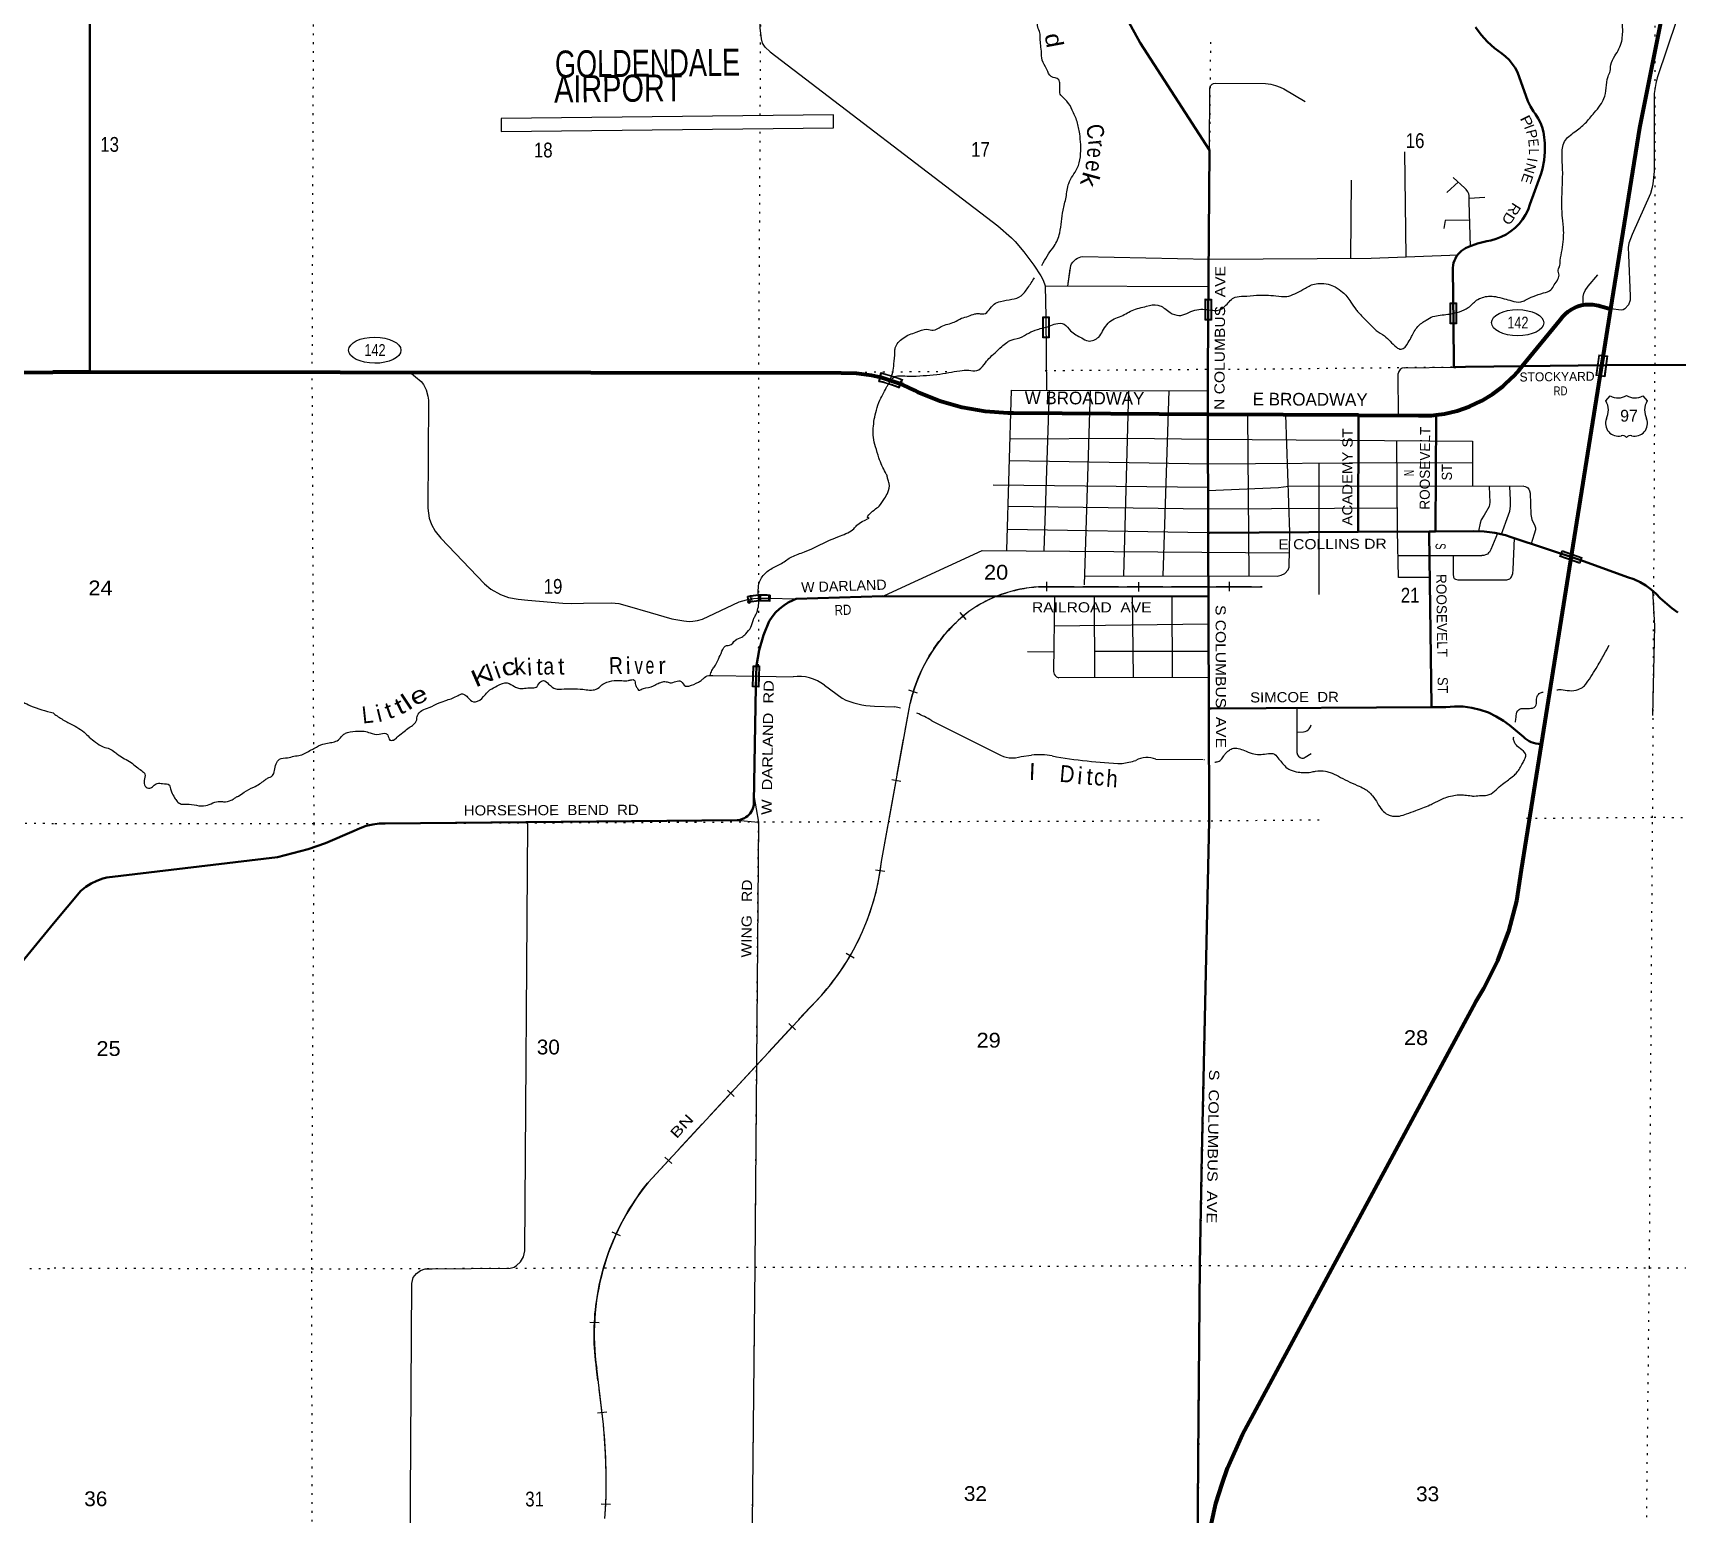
# Model space of a CAD drawing. Header units: feet. Extents: x -199 to 255675, y -686157 to -547785.
# Drawn here: x 31686 to 51142, y -626746 to -609219 of the extents above; entities that cross this region are included whole.
import ezdxf
from ezdxf.enums import TextEntityAlignment as Align

# ---------------------------------------------------------------- set-up
doc = ezdxf.new("R2010")
doc.units = ezdxf.units.FT
doc.header["$LTSCALE"] = 70
doc.header["$PDMODE"] = 32
doc.header["$PDSIZE"] = 35
doc.linetypes.add('DOTTED', pattern=[1.5, 0.3, -1.2])
doc.linetypes.add('LONG_DASHED', pattern=[7.5, 6, -1.5])
for name, color, linetype, lineweight in [('16', 7, 'Continuous', 25), ('17', 7, 'Continuous', 25), ('20', 7, 'Continuous', 70), ('23', 7, 'Continuous', 70), ('26', 7, 'Continuous', 40), ('29', 7, 'Continuous', 25), ('31', 7, 'Continuous', 13), ('34', 7, 'Continuous', 25), ('36', 7, 'Continuous', 13), ('39', 7, 'Continuous', 13), ('57', 7, 'Continuous', 13), ('59', 7, 'Continuous', 13), ('6', 7, 'DOTTED', 25), ('61', 7, 'Continuous', 13), ('63', 7, 'Continuous', 25), ('7', 7, 'DOTTED', 13)]:
    doc.layers.add(name, color=color, linetype=linetype, lineweight=lineweight)
for name, color, linetype in [('27', 7, 'Continuous'), ('30', 7, 'Continuous'), ('41', 7, 'Continuous')]:
    doc.layers.add(name, color=color, linetype=linetype)

msp = doc.modelspace()

# ---------------------------------------------------------------- linework, layer by layer
at = {"layer": '16'}
for p, q in [((50299.51, -613573.91), (50350.82, -613515.15)), ((50542.58, -613509.18), (50542.3, -613509.38)), ((50734.67, -613515.06), (50786.06, -613573.91))]:
    msp.add_line(p, q, dxfattribs=at)
for centre, radius, start, end in [((50106.53, -613684.54), 222.05, 332.97043, 29.75871), ((50441.9, -613357.49), 182.07, 239.97227, 303.45418), ((50643.68, -613357.99), 181.52, 236.33975, 300.08743), ((50643.67, -613357.49), 182.07, 236.54582, 236.59441), ((50979.03, -613684.54), 222.05, 150.24129, 207.02957), ((50445.72, -613839.44), 151.42, 159.09177, 283.81923), ((50639.84, -613839.44), 151.42, 256.18077, 20.90823)]:
    msp.add_arc(centre, radius, start, end, dxfattribs=at)
for centre, major_axis, start_param, end_param in [((50501.06, -614038.26), (-19.56, 51.67), 4.95877769, 6.28318531), ((50584.51, -614038.26), (19.56, 51.67), 0, 1.32637542)]:
    msp.add_ellipse(centre, major_axis=major_axis, ratio=0.929097, start_param=start_param, end_param=end_param, dxfattribs=at)
at = {"layer": '17'}
for centre in [(49254.71, -612648.95), (35731.1, -612974.14)]:
    msp.add_ellipse(centre, major_axis=(-309.24, 1), ratio=0.500121, dxfattribs=at)
at = {"layer": '20'}
for points in [[(50358.13, -612485.75), (50699.43, -610341.73), (50992.47, -608885.1)], [(49537.79, -617639.01), (49884.88, -615458.67), (50231.45, -613281.54), (50358.13, -612485.75)], [(45758.31, -626389.71), (45819.67, -626203.28), (45999.78, -625802.86), (48758.88, -620684.15), (48852.95, -620528.59), (49019.91, -620196.57), (49151.24, -619848.92), (49245.52, -619489.45), (49301.7, -619122.09), (49537.79, -617639.01)], [(45553.57, -630485.77), (45535.76, -627782.39), (45541.93, -627485.95), (45589.49, -627049.47), (45682.4, -626620.34), (45758.31, -626389.71)]]:
    msp.add_lwpolyline(points, dxfattribs=at)
at = {"layer": '23'}
for p, q in [((32358.37, -613235.05), (31920.9, -613234.14)), ((47372.57, -613744.21), (45589.81, -613733.87))]:
    msp.add_line(p, q, dxfattribs=at)
for points in [[(48291.25, -613738.16), (48388.93, -613725.89), (48539.68, -613690.65), (48685.92, -613639.85), (48826.05, -613574.04), (48958.54, -613493.94), (49081.92, -613400.43), (49194.85, -613294.54), (49263.65, -613217.72), (49307.96, -613163.6), (49761.1, -612610.1), (49788.33, -612575.53), (49819.02, -612544), (49852.84, -612515.85), (49889.42, -612491.39), (49928.35, -612470.88), (49969.21, -612454.56), (50011.56, -612442.6), (50054.92, -612435.13), (50098.83, -612432.24), (50142.8, -612433.95), (50186.35, -612440.24), (50211.97, -612446.74), (50234.68, -612452.99), (50261.97, -612460.23), (50333.64, -612479.25), (50358.13, -612485.75)], [(24423.58, -612890.48), (24434.43, -612927.05), (24441.27, -612947.61), (24459.33, -612981.27), (24504.11, -613040.33), (24528.35, -613066.07), (24559.07, -613091.25), (24598.79, -613115.01), (24630.06, -613129.86), (24657.49, -613139.49), (24685.28, -613146.25), (24730.29, -613152.14), (29769.54, -613255.25), (31922.49, -613234.16)], [(45589.81, -613733.87), (43289.23, -613720.53), (43227.24, -613720.22), (42952.98, -613701.22), (42682.2, -613653.65), (42417.89, -613578.05), (42162.92, -613475.23), (42119.85, -613451.36), (41980.34, -613385.76), (41707.75, -613294.24), (41681.65, -613288.74), (41610.21, -613273.7), (41430.38, -613250.81), (41249.14, -613246.85), (32358.37, -613235.05)], [(47372.57, -613744.21), (48080.54, -613748.31), (48235.32, -613745.18), (48291.25, -613738.16)]]:
    msp.add_lwpolyline(points, dxfattribs=at)
at = {"layer": '26'}
for p, q in [((49308.11, -613163.4), (50302.99, -613152.33)), ((45594.33, -615135.85), (45589.81, -613733.87)), ((45601.04, -617215.65), (45594.33, -615135.85)), ((48208.23, -615119.92), (48282.35, -615119.46))]:
    msp.add_line(p, q, dxfattribs=at)
for points in [[(32358.37, -613235.05), (32358.37, -613193.21), (32358.39, -607913.64), (32327.18, -605300.34), (32370.93, -601285.49), (32336.42, -597286.37), (32336.53, -596077.05), (32299.47, -594834.24)], [(45593.02, -612618.28), (45607.34, -610606.48), (44788.31, -609338.67), (43893.36, -607704.5)], [(48494.29, -612662.06), (48487.59, -612007.2), (48487.96, -611997.71), (48491.07, -611969.04), (48497.17, -611940.85), (48506.18, -611913.46), (48518, -611887.15), (48532.51, -611862.23), (48549.54, -611838.96), (48568.91, -611817.59), (48590.41, -611798.37), (48613.8, -611781.5), (48638.83, -611767.17), (48671.57, -611752.45), (48779.9, -611712.44), (48891.82, -611683.98), (48936.17, -611675.84), (48999.69, -611658.28), (49061.02, -611634.18), (49119.5, -611603.8), (49174.49, -611567.47), (49225.37, -611525.59), (49271.6, -611478.63), (49312.67, -611427.09), (49348.13, -611371.54), (49377.58, -611312.59), (49400.71, -611250.88), (49532.32, -610884.42), (49548.43, -610827.89), (49568.31, -610727.41), (49577.58, -610625.4), (49576.13, -610522.98), (49563.99, -610421.28), (49558.79, -610392.29), (49544.12, -610336.43), (49523.7, -610282.41), (49497.74, -610230.81), (49466.53, -610182.22), (49443.53, -610150.54), (49406.71, -610090.02), (49376.41, -610025.99), (49352.97, -609959.14), (49257.59, -609696.02), (49252.06, -609683.82), (49224.53, -609632.23), (49191.76, -609583.81), (49154.1, -609539.07), (49111.98, -609498.52), (49065.85, -609462.59), (48981.06, -609400.3), (48897.69, -609324.93), (48822.64, -609241.27), (48756.76, -609150.22)], [(45589.81, -613733.87), (45588.33, -613276.87), (45593.02, -612618.28)], [(49308.1, -613163.4), (49307.68, -613163.4), (48636.08, -613171.83), (48524.52, -613173.23), (48499.52, -613173.55), (48499.26, -613148.44), (48494.29, -612662.06)], [(50303, -613152.5), (50880.41, -613146.17), (56157.02, -613189.99), (61433.72, -613205.73), (62161.72, -613210.97), (63303.21, -613061.9), (63622.55, -612998.16), (63849.26, -612942.96)], [(47367.87, -615125.04), (47367.97, -615097.2), (47372.47, -613772.88), (47372.57, -613744.21)], [(48282.35, -615119.46), (48282.51, -615094.59), (48291.05, -613769.09), (48291.25, -613738.16)], [(45594.33, -615135.85), (45613.86, -615135.73), (47367.87, -615125.04), (48208.23, -615119.92)], [(48235.15, -617198.25), (48234.91, -617179.44), (48208.56, -615145.61), (48208.23, -615119.92)], [(50003.05, -615460.35), (49178.72, -615186.78), (49110.29, -615164.72), (48985.34, -615135.44), (48858.01, -615119.39), (48729.71, -615116.74), (48282.35, -615119.46)], [(51152.02, -616078.4), (51079.19, -616026.9), (50939.2, -615908), (50894.4, -615858.47), (50835.61, -615804.89), (50771.56, -615757.75), (50702.92, -615717.57), (50630.46, -615684.77), (50554.97, -615659.74), (50003.05, -615460.35)], [(40239.27, -616956.29), (40247.61, -616706.86), (40280.92, -616524.86), (40332, -616347.21), (40398.79, -616181.41), (40433.95, -616128.31), (40474.47, -616079.19), (40519.9, -616034.56), (40569.75, -615994.93), (40623.46, -615960.73), (40680.46, -615932.33), (40716.58, -615917.99), (41741.56, -615884.11), (45592.31, -615887.96), (45593.83, -615884.95)], [(31931.45, -619757.82), (32253.18, -619370.67), (32312.54, -619324.35), (32376.42, -619284.49), (32444.11, -619251.52), (32514.88, -619225.81), (32560.58, -619213.5), (34579.04, -618971.14), (34942.64, -618879.64), (35149.19, -618809.04), (35486.63, -618662.02), (35557.35, -618628.69), (35631.17, -618602.93), (35707.28, -618585.04), (35784.84, -618575.19), (35853.96, -618573.29), (40019.74, -618536.31), (40041.83, -618533.56), (40063.5, -618528.51), (40084.53, -618521.23), (40104.69, -618511.79), (40123.74, -618500.3), (40141.5, -618486.87), (40157.75, -618471.67), (40172.32, -618454.85), (40185.05, -618436.59), (40195.81, -618417.11), (40204.47, -618396.61), (40210.94, -618375.31), (40215.15, -618353.46), (40217.05, -618331.29), (40217.03, -618316.52), (40239.27, -616956.29)], [(45476.27, -626075.06), (45494.2, -623791.88), (45519.68, -622491.79), (45605.33, -618545.31), (45601.04, -617215.65)], [(45601.04, -617215.65), (45626.83, -617215.47), (48235.15, -617198.25)], [(49537.79, -617639.01), (49504.97, -617631.63), (49501.33, -617630.81), (49496.93, -617630.52), (49469.42, -617627.07), (49442.43, -617620.77), (49416.24, -617611.68), (49391.15, -617599.9), (49367.43, -617585.56), (49345.33, -617568.82), (49325.11, -617549.87), (49157.1, -617412.8), (49087.88, -617360.61), (49000.52, -617307.12), (48908.04, -617263.05), (48811.46, -617228.89), (48711.84, -617205.01), (48610.27, -617191.68), (48507.86, -617189.04), (48405.74, -617197.12), (48235.15, -617198.25)], [(29943.02, -622179.31), (31931.45, -619757.82)], [(45476.27, -626075.06), (45454.34, -629146.39), (45474.75, -630484.66)]]:
    msp.add_lwpolyline(points, dxfattribs=at)
at = {"layer": '29'}
for p, q in [((40411.71, -609442.96), (43104.25, -611501.68)), ((47934.52, -611869.39), (47920.69, -610627.08)), ((47280.51, -611886.42), (47289.79, -610961.41)), ((48552.97, -610983.36), (48418.35, -611106.48)), ((48680.23, -611176.98), (48865.34, -611164.36)), ((48696.33, -611747.31), (48680.81, -611217.83)), ((43932.75, -612215.32), (43960.91, -612012.61)), ((43663.06, -612213.96), (45598.79, -612219.91)), ((47916.37, -613180.86), (48503.19, -613173.5)), ((47846.2, -613753.22), (47841.85, -613250.18)), ((43652.05, -615349.34), (43713.48, -613448.76)), ((44128.68, -615751.56), (44200.69, -613449.93)), ((44593.84, -615644.38), (44654.26, -613451.02)), ((45060.8, -615645.48), (45129.77, -613452.16)), ((46078.77, -615645.77), (46060.55, -613736.6)), ((46908.08, -615863.3), (46905.23, -614309.68)), ((45594.69, -614600.43), (43049.68, -614569.88)), ((45588.86, -615135.88), (43216.37, -615094.01)), ((47838.25, -615401.86), (48831.01, -615403.94)), ((48490.06, -615404.54), (48491.31, -615625.15)), ((44132.07, -615643.29), (46409.41, -615648.66)), ((43773.76, -615884.24), (43760.99, -616776.51)), ((44244.19, -615886.61), (44249.24, -616848.44)), ((44695.16, -615887.06), (44704.66, -616847.8)), ((45162.78, -615887.53), (45167.86, -616848.85)), ((45597.82, -616216.64), (43768.68, -616239.52)), ((43454.3, -616540.2), (43764.31, -616544.25)), ((45598.85, -616537.65), (44246.03, -616541.29)), ((45599.85, -616846.54), (43824, -616849.04)), ((37507.87, -623630.8), (37542.68, -618574.23)), ((40016.49, -618536.34), (40271.19, -618557.06)), ((36140.92, -629127.45), (36168.23, -624018.56))]:
    msp.add_line(p, q, dxfattribs=at)
for points in [[(40411.71, -609442.96), (40350.37, -609387.01), (40320.92, -609340.71), (40308.3, -609290.2), (40291.48, -609159.72), (40304.1, -608120.05), (40278.85, -608040.07), (40232.58, -607985.35), (40165.27, -607947.47), (40085.95, -607931.47)], [(51105.43, -608909.46), (51124.63, -608931.83), (51139.98, -608959.77), (51145.56, -609000.24), (51145.56, -609026.77), (51139.98, -609060.29), (50905.54, -609752.8), (50888.8, -609817.01), (50872.05, -609937.09), (50872.05, -610858.58), (50855.32, -611006.57), (50844.16, -611062.42), (50827.39, -611121.06), (50609.7, -611606.93), (50570.63, -611707.45), (50562.27, -611760.51), (50565.05, -611847.07), (50587.37, -612332.94), (50587.38, -612383.21), (50565.05, -612439.05), (50523.19, -612486.52), (50503.66, -612494.9), (50481.32, -612500.49), (50358.13, -612485.75)], [(45607.34, -610606.48), (45611.24, -609875.29), (45619.65, -609845.83), (45638.58, -609826.88), (45657.51, -609818.47), (45684.86, -609814.26), (46271.74, -609818.47), (46334.84, -609824.78), (46389.53, -609841.62), (46444.23, -609860.56), (46488.4, -609881.6), (46738.72, -610033.13)], [(48680.81, -611217.83), (48680.23, -611145.42), (48676.03, -611122.27), (48666.56, -611101.22), (48644.47, -611071.76), (48629.75, -611054.92), (48489.87, -610929.7)], [(48680.07, -611436.43), (48395.26, -611439.27), (48382.91, -611533.47)], [(43104.25, -611501.68), (43264.9, -611645.18), (43309.08, -611689.37), (43412.15, -611809.34), (43529.95, -611967.19), (43614.09, -612093.46), (43641.44, -612143.97), (43663.06, -612213.96)], [(43932.75, -612215.32), (43967.49, -611971.39), (43975.89, -611951.39), (43989.57, -611933.5), (44009.55, -611913.51), (44028.49, -611897.73), (44046.36, -611886.15), (44067.4, -611875.63), (44087.38, -611868.26), (44106.56, -611865.35)], [(44106.56, -611865.35), (45603.9, -611897.04), (47521.3, -611884.9), (48555.06, -611846.09)], [(43663.06, -612213.96), (43672.21, -612577.43), (43681.4, -613449.71)], [(50031.49, -612439.17), (50028.92, -612374.43), (50028.92, -612337.6), (50036.28, -612302.87), (50054.16, -612266.04), (50089.92, -612217.63), (50203.51, -612082.93)], [(36146.91, -613235.84), (36279.05, -613343.65), (36308.5, -613379.43), (36337.95, -613444.67), (36361.08, -613516.23), (36367.4, -613566.74), (36358.98, -614842.14), (36373.7, -614960), (36401.05, -615035.76), (36445.22, -615115.74), (36514.64, -615199.92), (37027.9, -615738.71), (37105.74, -615801.84), (37217.22, -615864.98), (37313.98, -615898.66)], [(47916.37, -613180.86), (47888.53, -613186.82), (47866.44, -613202.61), (47850.67, -613226.81), (47841.85, -613250.18)], [(43209.51, -615340.66), (43266.1, -613447.69), (45588.57, -613453.26)], [(46550.16, -615542.95), (46557.59, -615127.84), (46511.27, -613739.21)], [(43248.95, -614021.24), (44642.01, -614016.91), (45592.64, -614026.85), (48721.3, -614051.85), (48719.12, -614583.88)], [(48215.25, -615662.15), (47845.38, -615662.6), (47833.22, -615111.04), (47824.8, -614044.69)], [(43241.22, -614280.05), (45599.66, -614319.68), (47811.9, -614302.73), (48722.41, -614308.51)], [(49329.19, -614583.74), (46543.39, -614586.29), (46423, -614603.85), (45590.56, -614636.51)], [(48915.9, -614585.18), (48925.57, -614776.88), (48917.23, -614822.7), (48856.71, -614926.74)], [(49062.52, -615150.2), (49146.45, -614922.1), (49161.17, -614877.91), (49169.59, -614818.98), (49171.69, -614749.52), (49163.28, -614585.36)], [(49329.19, -614583.73), (49345.23, -614585.37), (49362.06, -614593.79), (49373.63, -614604.31), (49386.25, -614619.04), (49396.77, -614637.99), (49403.08, -614665.34), (49411.49, -614920), (49416.75, -614957.89), (49422.01, -614978.93), (49457.77, -615052.59), (49466.19, -615076.81), (49464.08, -615098.9), (49415.68, -615265.85)], [(43224.88, -614821.13), (45593.84, -614851.12), (47837.36, -614838.07)], [(48856.71, -614926.74), (48822.5, -614983.14), (48809.88, -615018.92), (48790.95, -615113.63)], [(49017.44, -615141.3), (48937.14, -615331.46), (48920.31, -615361.98), (48909.8, -615372.5), (48896.12, -615386.18), (48872.98, -615396.7), (48854.05, -615401.96), (48831.01, -615403.94)], [(41763.64, -615878.19), (42916.68, -615343.46), (46553.21, -615372.55)], [(48491.31, -615625.15), (48495.39, -615658.73), (48504.86, -615675.57), (48518.53, -615685.04), (48546.93, -615690.3), (49125.41, -615692.41), (49150.65, -615683.99), (49163.27, -615677.67), (49174.84, -615666.1), (49182.21, -615656.63), (49190.62, -615637.68), (49196.93, -615614.53), (49203.24, -615570.34), (49216.11, -615199.19)], [(46409.41, -615648.66), (46458.1, -615637.69), (46498.07, -615614.54), (46540.14, -615574.55), (46550.16, -615542.95)], [(37313.98, -615898.66), (37429.68, -615919.7), (37543.27, -615932.33), (37955.56, -615966), (38062.84, -615970.21), (38199.57, -615966), (38531.93, -615961.79), (38618.17, -615972.32), (38717.04, -615999.68), (38990.5, -616079.65), (39247.13, -616151.21), (39388.07, -616176.46), (39451.18, -616182.78), (39495.35, -616180.67), (39550.04, -616172.25), (39608.94, -616155.42), (39751.98, -616088.07), (40042.27, -615953.37), (40085.4, -615938.65), (40131.67, -615927.07), (40182.16, -615917.6), (40212.66, -615913.39), (40312.58, -615907.08), (40391.45, -615907.07), (40716.58, -615917.99)], [(50851.73, -615816.75), (50875.54, -616237.44), (50851.19, -617296.62)], [(43760.99, -616776.51), (43769.1, -616805.57), (43781.66, -616823.72), (43799.8, -616840.47), (43824, -616849.04)], [(46642.76, -617209.38), (46641.8, -617492.53), (46640.97, -617735.34)], [(46641.8, -617492.53), (46720.54, -617491.82), (46739.38, -617487.63), (46758.92, -617479.95), (46776.36, -617468.09), (46789.62, -617454.12), (46804.27, -617428.99), (46811.95, -617405.96)], [(46640.97, -617735.34), (46649.38, -617761.29), (46661.94, -617779.44), (46681.47, -617795.49), (46689.85, -617798.29), (46701.01, -617800.39), (46712.17, -617801.08), (46721.94, -617799.68), (46730.31, -617796.19), (46741.48, -617790.61), (46809.86, -617745.94)], [(40218.26, -618241.51), (40271.19, -618557.06), (40227.65, -623809.7), (40174.38, -629131.52), (40204.03, -634500.91), (40188.74, -637170.07)], [(36168.23, -624018.56), (36187.42, -623948.58), (36223.7, -623898.32), (36273.94, -623862.02), (36326.97, -623845.26), (36410.7, -623842.47), (37334.51, -623836.89), (37379.17, -623825.72), (37407.08, -623806.17), (37454.52, -623761.49), (37490.81, -623702.85), (37507.87, -623630.8)]]:
    msp.add_lwpolyline(points, dxfattribs=at)
at = {"layer": '29', "linetype": 'DOTTED', "lineweight": 100}
msp.add_arc((40338.85, -616851.99), 946.15, 85.85216, 101.64611, dxfattribs=at)
at = {"layer": '31'}
for p, q in [((43634.6, -612578.26), (43709.6, -612577.63)), ((43636.7, -612828.25), (43634.6, -612578.26)), ((40155.21, -615962.09), (40140.49, -615888.55)), ((40161.48, -615952.66), (40149.9, -615894.81)), ((40401.16, -615878.33), (40397.43, -615937.21)), ((40409.65, -615870.9), (40404.91, -615945.74))]:
    msp.add_line(p, q, dxfattribs=at)
msp.add_lwpolyline([(43709.6, -612577.63), (43711.7, -612827.62), (43636.7, -612828.25)], dxfattribs=at)
msp.add_lwpolyline([(43644.62, -612820.18), (43642.66, -612586.18), (43701.67, -612585.69), (43703.63, -612819.69)], close=True, dxfattribs=at)
msp.add_lwpolyline([(43644.62, -612820.18), (43642.66, -612586.18), (43701.67, -612585.69), (43703.63, -612819.69)], close=True, dxfattribs=at)
for radius, start, end in [(983.65, 85.85217, 101.64609), (975.65, 86.33818, 101.16657), (908.65, 85.85218, 101.64609), (916.65, 86.33574, 101.15675)]:
    msp.add_arc((40338.85, -616851.99), radius, start, end, dxfattribs=at)
msp.add_point((40161.48, -615952.66), dxfattribs=at)
at = {"layer": '34', "lineweight": 13}
for p, q in [((43585.83, -615772.62), (46232.16, -615772.54)), ((41728.86, -619024.68), (42066.15, -617154.94)), ((38966.23, -622823.76), (40878.61, -620753.94)), ((38437.03, -625685.44), (38357.05, -625025.3))]:
    msp.add_line(p, q, dxfattribs=at)
for centre, radius, start, end in [((43699.51, -617408.91), 1640.24, 93.97424, 124.93603), ((43958.02, -617592.66), 1941.84, 128.08569, 166.97255), ((38869.21, -618692.29), 2878.9, 314.26469, 353.37006), ((41179.57, -624621.26), 2851.3, 140.9193, 188.1465), ((31640.87, -626360.04), 6829.56, 356.75659, 5.66878)]:
    msp.add_arc(centre, radius, start, end, dxfattribs=at)
at = {"layer": '36'}
msp.add_lwpolyline([(41158.42, -610189.35), (37225.77, -610231.47), (37227.42, -610385.47), (41160.07, -610343.35)], close=True, dxfattribs=at)
at = {"layer": '39'}
for p, q in [((41052.05, -616938.17), (41260.1, -617093.45)), ((31945.41, -617283.68), (31927.27, -617266.5)), ((31945.41, -617283.68), (31927.27, -617266.5)), ((41642.86, -617185.28), (41885.51, -617194.3)), ((42322.17, -617358.55), (43105.04, -617748.84)), ((43381.71, -617780.06), (43504.09, -617766.53)), ((44974.04, -617814.7), (45531.86, -617818.94)), ((45548.18, -617819.06), (45551.64, -617819.09))]:
    msp.add_line(p, q, dxfattribs=at)
msp.add_lwpolyline([(39730.74, -616824.43), (40278.03, -616832.46), (40681.35, -616838.37)], dxfattribs=at)
for centre, radius, start, end in [((40750.53, -617319.79), 486.36, 51.68713, 98.17706), ((41667, -616241.03), 944.56, 244.48241, 268.53529), ((41668.4, -618434.07), 1258.62, 76.91716, 80.06692), ((41668.4, -618434.05), 1258.62, 58.70561, 67.74036), ((43274.33, -617490.11), 309.19, 236.80195, 290.32179), ((43598.19, -618503.39), 742.85, 78.46472, 97.27752), ((44804.45, -611875.08), 5994.52, 259.83716, 267.80397), ((44391.94, -616718.05), 1161.62, 279.05445, 287.19417), ((44868.93, -618081.55), 286.81, 68.50059, 117.76255)]:
    msp.add_arc(centre, radius, start, end, dxfattribs=at)
for points in [[(43625.27, -611970.25), (43642.26, -611941.1), (43702.79, -611835.06), (43769.29, -611743.08), (43836.01, -611586.92), (43875.03, -611318.35), (43911.66, -611164.07), (43942.3, -610999.75), (44043.19, -610821.67), (44084.26, -610541.07), (44072.66, -610412.67), (44041.06, -610268.15), (43985.36, -610133.55), (43921.54, -610029), (43837.65, -609928.38), (43837.83, -609874.23), (43838, -609824.09), (43824.13, -609773.9), (43736.01, -609737.43), (43684.16, -609650.98), (43628.38, -609540.45), (43618.71, -609436.12), (43608.99, -609343.83), (43605.24, -609267.61), (43605.35, -609235.52), (43581.52, -609167.23), (43578, -609022.82), (43569.84, -608948.05), (43544.09, -608849.29), (43498.74, -608737.71), (43456.78, -608693.42), (43415.21, -608532.81), (43381.53, -608408.33), (43331.84, -608277.76), (43282.26, -608113.11), (43256.51, -608018.74), (43218.74, -607918.31), (43222.96, -607858.16), (43211.13, -607797.95), (43159.1, -607763.64), (43109.1, -607723.33), (43087.31, -607643.01), (43081.53, -607572.8), (43039.51, -607544.55), (43001.42, -607540.38), (42995.42, -607536.34), (42929.46, -607467.89), (42889.59, -607397.53), (42851.68, -607341.22), (42803.75, -607280.85), (42763.85, -607216.51), (42713.91, -607158.15), (42671.93, -607119.87), (42663.98, -607097.78), (42662.18, -607035.6), (42606.14, -607003.28), (42578.3, -606932.97), (42566.51, -606860.73), (42582.94, -606746.48), (42585.26, -606654.24), (42587.63, -606547.95), (42599.97, -606457.76), (42666.56, -606339.71), (42730.97, -606271.78), (42775.36, -606193.75), (42824.18, -605991.4), (42850.73, -605851.12), (42879.2, -605736.92), (42917.94, -605550.57), (42906.29, -605438.22), (42852.58, -605309.64), (42778.72, -605207.06), (42729.02, -605078.5), (42651.23, -604951.83)], [(48452.29, -612544.96), (48670.53, -612469.23), (48769.1, -612383.39), (48911.66, -612335.85), (48991.87, -612340.19), (49096.08, -612364.69), (49184.24, -612389.12), (49292.49, -612403.6), (49344.71, -612381.76), (49439.13, -612338.03), (49561.61, -612296.41), (49647.97, -612260.67), (49688.29, -612200.67), (49742.89, -612068.53), (49732.97, -612038.41), (49749.19, -611986.33), (49759.46, -611914.18), (49779.95, -611787.92), (49796.42, -611661.64), (49798.78, -611559.37), (49785.26, -611406.89), (49777.94, -611200.29), (49782.48, -611045.89), (49787.18, -610843.35), (49779.76, -610666.84), (49808.38, -610506.51), (49931.12, -610390.7), (50053.81, -610288.93), (50160.52, -610165.02), (50233.03, -610075.08), (50275.42, -609997.04), (50301.92, -609870.8), (50324.44, -609736.52), (50348.72, -609672.45), (50357, -609598.28), (50405.49, -609492.18), (50453.92, -609408.15), (50486.31, -609318.04), (50496.64, -609229.84), (50496.89, -609155.64), (50497.16, -609077.42), (50541.56, -608997.38), (50587.18, -608950.95)], [(41811.69, -613374.88), (41860.89, -613233.32), (41875.26, -613137.12), (41885.77, -612996.78), (41889.95, -612946.66), (41984.61, -612830.73), (42058.96, -612788.92), (42139.28, -612761.17), (42263.75, -612725.59), (42339.92, -612737.93), (42434.33, -612694.2), (42588.94, -612640.69), (42675.33, -612596.92), (42755.65, -612571.18), (42831.95, -612545.43), (42882.1, -612541.62), (42938.25, -612543.86), (43058.97, -612430.04), (43137.31, -612396.27), (43269.76, -612370.75), (43378.2, -612331.08), (43418.45, -612291.14), (43499.06, -612177.16), (43537.91, -612115.96)], [(46394.64, -612329.48), (46522.97, -612338.03), (46619.35, -612306.34), (46713.78, -612256.6), (46832.32, -612196.92), (46910.58, -612183.2), (47012.83, -612193.65), (47096.96, -612226.09), (47182.99, -612288.61), (47232.96, -612336.95), (47280.86, -612405.34), (47344.73, -612495.85), (47378.69, -612536.1), (47502.61, -612662.96), (47580.57, -612739.49), (47678.61, -612806.07), (47746.6, -612866.52), (47820.56, -612939.02), (47874.63, -612963.31), (47961.15, -612881.44), (47999.49, -612813.41), (48072.09, -612695.39), (48172.64, -612617.59), (48253, -612575.8), (48337.29, -612560.1), (48429.59, -612548.45), (48455.73, -612544.38)], [(43709.79, -612691.48), (43790.23, -612661.69), (43888.49, -612666.1), (43964.44, -612744.63), (44096.52, -612829.41), (44172.61, -612863.81), (44297.12, -612818.2), (44343.48, -612748.2), (44460.27, -612614.31), (44542.61, -612580.56), (44693.29, -612504.97), (44863.94, -612453.53), (44998.36, -612440.05), (45022.4, -612448.17), (45078.45, -612480.49), (45144.47, -612528.89), (45246.64, -612563.41), (45435.38, -612500.01), (45627.48, -612498.44)], [(45627.48, -612498.44), (45700.1, -612505.11), (45802.61, -612441.36), (45911.23, -612347.55), (46011.55, -612335.93), (46166.02, -612324.53), (46276.33, -612322.98), (46394.64, -612329.48)], [(41812.85, -613371.54), (41890.37, -613285.43), (41942.98, -613275.78), (42059.28, -613282.27), (42219.76, -613274.91), (42380.25, -613261.54), (42522.73, -613238.06), (42653.17, -613216.54), (42761.49, -613210.97), (42853.73, -613215.36), (42942.23, -613141.52), (42998.63, -613071.56), (43071.05, -613005.67), (43149.53, -612929.79), (43211.87, -612881.91), (43231.97, -612867.96), (43364.48, -612826.39), (43468.96, -612770.67), (43571.39, -612728.97), (43709.79, -612691.48)], [(40273.98, -615944.19), (40269.69, -615811.86), (40284.05, -615715.66), (40362.65, -615603.67), (40416.94, -615563.79), (40543.53, -615496.12), (40668.14, -615418.42), (40814.74, -615360.86), (40933.25, -615309.21), (41130.12, -615215.76), (41240.58, -615172.1), (41399.31, -615086.51), (41499.88, -615000.69), (41574.24, -614956.88), (41572.23, -614956.87), (41638.73, -614866.9), (41699.06, -614819.01), (41763.54, -614729.03), (41801.89, -614659), (41818.29, -614552.77), (41802.43, -614498.56), (41792.54, -614460.41), (41774.62, -614422.23), (41732.78, -614339.84), (41696.99, -614249.44), (41657.32, -614116.91), (41631.63, -614006.5), (41629.99, -613898.2), (41642.39, -613791.96), (41666.82, -613683.76), (41709.34, -613565.61), (41755.78, -613475.56), (41792.12, -613403.51), (41812.21, -613374.13)], [(39700.66, -616822.3), (39720.92, -616764.22), (39747.13, -616724.22), (39797.59, -616630.17), (39840.03, -616536.08), (39894.41, -616468.12), (39930.52, -616466.26), (39998.92, -616404.38), (40073.24, -616370.59), (40123.52, -616328.68), (40179.94, -616252.7), (40212.34, -616160.58), (40216.39, -616150.57), (40240.61, -616104.55), (40248.69, -616088.54), (40260.86, -616048.48), (40275.16, -615972.32), (40273.98, -615944.19)], [(49717.61, -616992.1), (49768.25, -616990.15), (49866.48, -617002.59), (49970.82, -616988.98), (50035.12, -616953.15), (50069.34, -616915.19), (50135.87, -616815.18), (50198.39, -616713.16), (50279.1, -616571.1), (50337.62, -616465.05)], [(25861.48, -617465.52), (26084.2, -617546.51), (26481.95, -617776.37), (26630.81, -617936.52), (27027.01, -618324.82), (27270.2, -618506.85), (27588.98, -618474.12), (27887.5, -618369.23), (28406.93, -618372.2), (28764.22, -618477.78), (29050.7, -618370.9), (29236.91, -618268.24), (29346.8, -618121.61), (29534.75, -617922.67), (30104.92, -617436.16), (30288.92, -617257.28), (30368.74, -617118.73), (30773.28, -616919.36), (31168.44, -616946.65), (31481.71, -617090.42), (31658.46, -617180.32), (31927.27, -617266.5)], [(31945.41, -617283.68), (31999.44, -617320), (32115.54, -617386.66), (32207.63, -617435.17), (32291.66, -617495.68), (32353.64, -617552.09), (32427.64, -617612.56), (32517.71, -617667.08), (32593.84, -617691.46), (32655.88, -617729.82), (32695.88, -617762.07), (32848, -617852.95), (32912, -617905.36), (32970.02, -617947.71), (33011.99, -617992.01), (33003.72, -618064.17), (33013.52, -618132.4), (33069.59, -618156.69), (33109.78, -618132.79), (33156.02, -618100.9), (33220.19, -618103.17), (33302.36, -618121.56), (33312.29, -618149.67), (33326.16, -618199.87), (33362.02, -618270.21), (33391.96, -618312.45), (33441.99, -618344.74), (33508.18, -618345.02), (33620.44, -618359.52), (33730.74, -618361.98), (33901.39, -618312.54), (33941.48, -618316.72), (34033.8, -618299.05), (34055.9, -618287.11), (34086.06, -618265.17), (34118.21, -618249.26), (34186.55, -618203.42), (34299.07, -618143.71), (34369.4, -618105.9), (34423.68, -618066.01), (34463.89, -618038.1), (34520.15, -618008.25), (34546.43, -617948.19), (34564.74, -617870.06), (34603.04, -617814.06), (34699.37, -617796.41), (34775.64, -617778.67), (34849.89, -617766.94), (34980.47, -617703.31), (35018.65, -617683.41), (35117.08, -617635.68), (35191.35, -617619.95), (35255.57, -617608.18), (35313.84, -617574.32), (35366.18, -617518.39), (35408.36, -617498.5), (35534.78, -617480.98), (35606.97, -617483.28), (35675.1, -617501.61), (35783.35, -617518.1), (35861.6, -617508.4), (35885.59, -617530.55), (35909.47, -617586.81), (35951.58, -617586.98), (36009.9, -617541.09), (36080.29, -617485.23), (36136.6, -617439.34), (36190.88, -617403.46), (36227.16, -617349.46), (36235.36, -617297.35), (36289.72, -617237.41), (36376.08, -617201.67), (36494.6, -617146), (36584.96, -617114.29), (36717.51, -617060.69), (36769.73, -617040.85), (36819.77, -617069.13), (36837.76, -617087.25), (36897.77, -617133.63), (36945.92, -617127.81), (37040.46, -617047.98), (37094.79, -616994.05), (37181.2, -616946.28), (37299.65, -616910.67), (37385.74, -616955.14), (37431.81, -616973.38), (37582.25, -616967.99), (37640.43, -616962.21), (37682.74, -616906.23), (37726.93, -616884.35), (37788.97, -616924.72), (37873.01, -616981.22), (37941.2, -616983.5), (38069.56, -616982.03), (38191.89, -616986.54), (38350.34, -616985.19), (38416.69, -616935.33)], [(38416.69, -616935.33), (38478.97, -616903.5), (38595.37, -616881.92), (38653.53, -616884.16), (38733.76, -616882.49), (38771.9, -616872.62), (38799.96, -616876.74), (38815.81, -616932.96), (38835.74, -616971.15), (38851.7, -616997.29), (38883.82, -616987.39), (38909.93, -616977.47), (39030.37, -616945.88), (39086.63, -616916.03), (39124.78, -616902.15), (39178.95, -616896.35), (39225.04, -616908.58), (39355.46, -616893.07), (39409.42, -616949.45), (39449.54, -616947.61), (39562.01, -616901.95), (39602.21, -616876.04), (39634.4, -616846.09), (39700.66, -616822.3), (39730.74, -616824.43)], [(49228.23, -617376.17), (49235.64, -617320.87), (49255.96, -617240.74), (49296.17, -617214.83), (49348.32, -617213.04), (49410.5, -617211.29), (49448.63, -617203.43), (49466.74, -617185.45), (49477, -617119.31), (49491.24, -617059.2), (49537.49, -617023.3), (49554.84, -617018.56)], [(45673.33, -617847.67), (45677.9, -617847.69), (45722.06, -617835.84), (45744.18, -617819.89), (45778.43, -617773.9), (45800.6, -617741.9), (45834.79, -617713.97), (45874.99, -617688.06), (45949.2, -617688.37), (46021.32, -617710.73), (46111.46, -617745.19), (46197.66, -617757.58), (46281.92, -617749.9), (46378.17, -617754.31), (46430.12, -617812.69), (46472.07, -617863), (46528.03, -617919.38), (46564.06, -617939.59), (46658.24, -617966.05), (46730.42, -617970.35), (46808.66, -617966.67), (46862.85, -617954.86), (46981.18, -617955.34), (47035.28, -617969.61), (47133.4, -618016.14), (47241.51, -618070.73), (47355.65, -618123.34), (47441.76, -618163.81), (47537.74, -618246.43), (47597.61, -618334.92), (47651.49, -618415.36), (47719.49, -618469.79), (47775.6, -618486.07), (47857.82, -618486.41), (47938.14, -618460.67), (48050.59, -618421.02), (48215.27, -618355.52), (48333.8, -618297.85), (48396.06, -618270.03), (48482.39, -618246.32), (48556.63, -618234.59), (48630.83, -618238.91), (48707.01, -618247.24), (48719.04, -618249.3), (48805.3, -618243.64), (48849.42, -618243.82), (48939.75, -618222.13), (49020.19, -618158.29), (49092.6, -618096.41), (49144.88, -618058.52), (49205.21, -618010.64), (49245.45, -617972.7), (49279.72, -617920.7), (49314.01, -617862.68), (49336.23, -617816.65), (49352.46, -617762.56), (49338.51, -617736.44), (49270.53, -617675.99), (49216.6, -617611.59), (49206.71, -617569.44), (49208.5, -617549.92)]]:
    msp.add_spline(points, degree=3, dxfattribs=at)
at = {"layer": '57'}
for p, q in [((50215.27, -613027.62), (50181.62, -613275.34)), ((50215.27, -613027.62), (50319.31, -613041.75)), ((50319.31, -613041.75), (50285.67, -613289.47)), ((50285.67, -613289.47), (50181.62, -613275.34)), ((49755.25, -615415.32), (49779.61, -615344.39)), ((49991.68, -615496.54), (49755.25, -615415.32))]:
    msp.add_line(p, q, dxfattribs=at)
for points in [[(50222.11, -613036.62), (50310.3, -613048.59), (50278.82, -613280.46), (50190.62, -613268.49)], [(49784.57, -615354.55), (50005.88, -615430.57), (49986.71, -615486.37), (49765.41, -615410.35)]]:
    msp.add_lwpolyline(points, close=True, dxfattribs=at)
msp.add_lwpolyline([(49779.61, -615344.39), (50016.05, -615425.61), (49991.68, -615496.54)], dxfattribs=at)
at = {"layer": '59'}
for p, q in [((41695.24, -613343.02), (41719.3, -613239.57)), ((41976.48, -613321.21), (41937.03, -613418.92))]:
    msp.add_line(p, q, dxfattribs=at)
for points in [[(41719.3, -613239.57), (41794.79, -613260.23), (41875.52, -613286.97), (41976.48, -613321.21)], [(41695.24, -613343.02), (41739.7, -613353.34), (41793.84, -613369.93), (41843.23, -613384.68), (41885.97, -613398.51), (41937.03, -613418.92)], [(41965.89, -613326.07), (41872.98, -613294.56), (41792.47, -613267.89), (41725.21, -613249.48), (41704.84, -613337.04)], [(41704.84, -613337.04), (41741.78, -613345.61), (41796.16, -613362.27), (41845.61, -613377.04), (41888.69, -613390.98), (41932.59, -613408.53), (41965.89, -613326.07)]]:
    msp.add_lwpolyline(points, dxfattribs=at)
at = {"layer": '6'}
msp.add_lwpolyline([(35032.43, -639811.66), (35019.4, -634541.71), (34995.66, -629144.79), (34985.63, -623844.19), (35013.59, -618579.85), (34991.67, -613237.09), (35011.82, -607910.54), (34987.83, -602587.83), (35023.97, -597275.39), (34956.67, -594831.05)], dxfattribs=at)
at = {"layer": '61'}
for p, q in [((45555.47, -612618.25), (45556.61, -612368.25)), ((45556.61, -612368.25), (45631.61, -612368.59)), ((45631.61, -612369.5), (45630.47, -612619.5)), ((48529.85, -612412.36), (48532.66, -612662.34)), ((45630.47, -612619.96), (45555.47, -612619.62)), ((48532.66, -612662.34), (48457.67, -612663.18)), ((40199.4, -616957.79), (40207.78, -616707.93)), ((40207.78, -616707.93), (40282.74, -616710.44))]:
    msp.add_line(p, q, dxfattribs=at)
for points in [[(45563.49, -612611.66), (45564.56, -612376.28), (45623.58, -612376.54), (45622.5, -612611.92)], [(48465.57, -612655.09), (48462.94, -612421.1), (48521.94, -612420.44), (48524.57, -612654.43)], [(40207.66, -616950.06), (40215.5, -616716.19), (40274.47, -616718.16), (40266.63, -616952.03)]]:
    msp.add_lwpolyline(points, close=True, dxfattribs=at)
for points in [[(48457.67, -612663.18), (48454.86, -612413.2), (48529.85, -612412.36)], [(40282.74, -616710.44), (40274.36, -616960.3), (40199.4, -616957.79)]]:
    msp.add_lwpolyline(points, dxfattribs=at)
at = {"layer": '63'}
for p, q in [((43685.28, -615826.12), (43685.28, -615715.51)), ((44771.07, -615828.69), (44771.07, -615718.08)), ((45843.28, -615826.05), (45843.28, -615715.44)), ((42729.82, -616161.88), (42658.18, -616077.6)), ((42155.29, -617030.51), (42049.87, -616997.02)), ((41956.9, -618076.65), (41848.04, -618057.01)), ((41766.4, -619144.44), (41657.19, -619126.9)), ((41405.55, -620169), (41310.17, -620112.99)), ((40710.63, -621014.58), (40629.39, -620939.52)), ((39984.93, -621803.88), (39903.69, -621728.82)), ((39246.17, -622599.61), (39164.93, -622524.55)), ((38639.45, -623454.81), (38538.76, -623409.03)), ((38385.32, -624482.17), (38274.81, -624477.44)), ((38475.94, -625540.1), (38366.13, -625553.41)), ((38518.83, -626633.18), (38408.36, -626627.56))]:
    msp.add_line(p, q, dxfattribs=at)
at = {"layer": '63', "linetype": 'LONG_DASHED'}
for points in [[(43304.23, -615815.83), (43332.06, -615809.22), (43360.01, -615803.09), (43388.03, -615797.34), (43416.28, -615792.23), (43444.59, -615787.46), (43472.92, -615783.29), (43501.29, -615779.49), (43529.78, -615776.42), (43558.3, -615773.69), (43585.79, -615771.52), (46232.16, -615771.44)], [(40913.71, -620717.8), (40948.56, -620681.82), (40982.81, -620645.21), (41016.87, -620608.01), (41049.92, -620570.17), (41082.16, -620531.92), (41114.2, -620493.05), (41145.23, -620453.56), (41175.46, -620413.65), (41205.29, -620372.93), (41234.1, -620331.98), (41262.51, -620290.63), (41290.11, -620248.46), (41316.7, -620206.06), (41342.69, -620163.05), (41368.09, -620119.81), (41392.66, -620075.77), (41416.43, -620031.71), (41439.39, -619986.83), (41461.54, -619941.93), (41483.08, -619896.42), (41503.61, -619850.69), (41523.34, -619804.54), (41542.45, -619758.18), (41560.55, -619711.2), (41578.04, -619664.01), (41594.53, -619616.6), (41610.4, -619568.98), (41625.07, -619520.94), (41639.11, -619472.68), (41652.36, -619424.42), (41664.78, -619375.74), (41676.2, -619326.84), (41686.8, -619277.51), (41696.79, -619228.39), (41705.57, -619178.86), (41713.53, -619129.3), (41720.88, -619079.53), (41727.22, -619029.96), (41727.77, -619024.53), (42065.07, -617154.72), (42072.93, -617121.61), (42081.5, -617088.89), (42090.63, -617056.31), (42100.19, -617023.62), (42110.46, -616991.29), (42121.26, -616959.29), (42132.48, -616927.19), (42144.4, -616895.44), (42156.86, -616864.03), (42169.93, -616832.55), (42183.47, -616801.58), (42197.4, -616770.7), (42212.08, -616740), (42227.24, -616709.8), (42242.98, -616679.73), (42259.04, -616649.95), (42275.87, -616620.34), (42292.98, -616591.19), (42310.85, -616562.22), (42329.01, -616533.72), (42347.74, -616505.34), (42366.95, -616477.48), (42386.68, -616449.94), (42406.75, -616422.68), (42427.53, -616395.77), (42448.66, -616369.15), (42470.25, -616343.04), (42492.18, -616317.2), (42514.78, -616291.91), (42537.72, -616266.91), (42560.95, -616242.38), (42584.7, -616218.15), (42608.93, -616194.45), (42633.69, -616171.06), (42658.54, -616148.09), (42684.07, -616125.68), (42709.89, -616103.73), (42736.04, -616082.07), (42759.55, -616063.38), (42783.23, -616047.05), (42807.1, -616031.37), (42831.27, -616016.09), (42855.75, -616000.98), (42880.48, -615986.51), (42905.36, -615972.54), (42930.55, -615958.74), (42956, -615945.57), (42981.59, -615932.9), (43007.59, -615920.54), (43033.6, -615908.78), (43059.81, -615897.28), (43086.39, -615886.32), (43112.99, -615875.95), (43139.86, -615865.99), (43166.79, -615856.39), (43194.09, -615847.32), (43221.32, -615838.72), (43248.92, -615830.65), (43276.44, -615823.04), (43304.23, -615815.83)], [(38322.31, -627838.75), (38458.39, -626746.35), (38464.47, -626627.05), (38467.78, -626508.23), (38469.05, -626389.29), (38469, -626269.59), (38466.17, -626150.44), (38461.27, -626031.83), (38455.03, -625912.47), (38446.04, -625793.64), (38435.94, -625685.56), (38355.96, -625025.44), (38349.17, -624976.01), (38343.55, -624926.67), (38338.77, -624877.22), (38334.52, -624827.4), (38331.44, -624777.7), (38329.25, -624728.16), (38327.58, -624678.26), (38327.09, -624628.49), (38327.47, -624578.87), (38328.67, -624528.85), (38330.79, -624479.28), (38333.48, -624429.62), (38337.3, -624379.8), (38342.05, -624330.42), (38347.64, -624280.92), (38353.84, -624231.63), (38361.16, -624182.17), (38369.14, -624133.19), (38378.24, -624084.06), (38387.99, -624035.41), (38398.59, -623986.64), (38410.11, -623938.31), (38422.52, -623890.14), (38435.53, -623842.17), (38449.72, -623794.32), (38464.51, -623746.68), (38480.23, -623699.48), (38496.56, -623652.48), (38514.08, -623605.88), (38532.23, -623559.49), (38551.01, -623513.57), (38570.68, -623467.83), (38591.28, -623422.52), (38612.77, -623377.37), (38634.62, -623332.75), (38657.69, -623288.53), (38681.39, -623244.8), (38705.7, -623201.27), (38730.7, -623158.5), (38756.87, -623115.86), (38783.4, -623073.73), (38810.9, -623032.34), (38838.72, -622991.18), (38867.75, -622950.43), (38897.19, -622910.49), (38927.27, -622871.03), (38958.24, -622831.73), (38965.4, -622823.04), (40877.82, -620753.17), (40913.71, -620717.8)]]:
    msp.add_lwpolyline(points, dxfattribs=at)
at = {"layer": '7'}
for p, q in [((45619.46, -609328.28), (45593.02, -612618.28)), ((45575.69, -613202.72), (43604.33, -613219.13)), ((45591.43, -613202.58), (45567.61, -613202.78)), ((45833.67, -613200), (50303, -613152.5)), ((40273.77, -616710.31), (40274.35, -615946.79))]:
    msp.add_line(p, q, dxfattribs=at)
for points in [[(40292.57, -610195.27), (40304.55, -607932.37), (40300.56, -602625.78), (40326.75, -597289.23), (40299.42, -594821.67)], [(50763.19, -640458.44), (50755.29, -639875.06), (50763.37, -634558.49), (50755.55, -629197.74), (50813.94, -623831.24), (50852.14, -618504.77), (50880.41, -613146.17), (50882.35, -607865.68), (50914.38, -602583.3), (50906.34, -597288.73), (50874.21, -594799.48)], [(40274.35, -615946.79), (40276.42, -613246.85), (40291.68, -610363.57)], [(45595.66, -612618.28), (45591.43, -613202.58), (45605.33, -618545.31), (45497.16, -623805.31), (45454.85, -629161.84), (45544.91, -634518.92), (45539.85, -635634.49)], [(0, -613067.16), (3002.18, -613106.16), (8589.73, -613181.19), (13866.24, -613192.67), (19164.63, -613139.92), (24429.05, -613129.35), (29707.92, -613261.16), (31976.1, -613246.58)], [(42500.75, -613228.32), (40276.42, -613246.85), (34996.24, -613233.93), (31922.58, -613234.47)], [(50302.99, -613152.33), (50880.41, -613146.17), (56157.02, -613189.99), (61433.72, -613205.73), (63845.07, -613225.63)], [(31930.98, -618577.17), (29771.19, -618551.97), (24438.24, -618442.34), (19232, -618458.8), (13931.4, -618441.36), (8468.4, -618440.28), (2969.03, -618343.01), (0, -618350.68)], [(46907.77, -618535.25), (45605.33, -618545.31), (40272.36, -618559.42), (35013.59, -618579.85), (31930.98, -618577.17)], [(40194.48, -640477.96), (40175.71, -639871.54), (40204.03, -634500.91), (40176.06, -629170.16), (40232.37, -623825.71), (40272.36, -618559.42), (40272.38, -618526.76)], [(63859.14, -618510.26), (61441.77, -618498.29), (56140.84, -618530.59), (50852.14, -618504.77), (49333.34, -618516.51)], [(1, -623633.19), (2988.19, -623633.92), (8481.62, -623759.28), (13920.37, -623698.22), (19146.84, -623739.88), (24377.3, -623775.52), (29760.17, -623810.84), (31946.26, -623842.56)], [(31937.06, -623833.62), (34985.63, -623844.19), (40232.37, -623825.71), (45497.16, -623805.31), (50813.94, -623831.24), (56132.79, -623839.13), (61423.53, -623854.93), (63874.28, -623841.3)]]:
    msp.add_lwpolyline(points, dxfattribs=at)

# ---------------------------------------------------------------- texts
at = {"layer": '16'}
msp.add_text('97', height=140, dxfattribs=at).set_placement((50572.47, -613819.69), align=Align.CENTER)
at = {"layer": '17', "width": 0.8}
for p in [(49257.61, -612717.26), (35734, -613042.45)]:
    msp.add_text('142', height=140, dxfattribs=at).set_placement(p, align=Align.CENTER)
at = {"layer": '17'}
for s, p in [('W BROADWAY', (43421.94, -613611.3)), ('E BROADWAY', (46119.89, -613626.31))]:
    msp.add_text(s, height=150, rotation=359.668, dxfattribs=at).set_placement(p)
at = {"layer": '27'}
for s, rotation, width, p in [('P', 296.707, 1.25, (49309.17, -610289.71)), ('E', 276.807, 0.85, (49383.15, -610526.22)), ('L', 270.811, 0.75, (49387.3, -610625.53)), ('E', 251.093, 1.1, (49311.31, -610924.92))]:
    msp.add_text(s, height=120, rotation=rotation, dxfattribs=dict(at, width=width)).set_placement(p, align=Align.CENTER)
for s, rotation, p in [('I', 290.707, (49335.83, -610351.22)), ('P', 284.715, (49366.17, -610432.24)), ('I', 260.808, (49369.43, -610713.03)), ('N', 252.809, (49346.41, -610804.42))]:
    msp.add_text(s, height=120, rotation=rotation, dxfattribs=at).set_placement(p, align=Align.CENTER)
for s, height, rotation, width, p in [('RD', 120, 237.453, 1.15, (49201.42, -611217.52)), ('N COLUMBUS  AVE', 120, 89.592, 1.15, (45784.75, -613681.32)), ('RD', 106.6, 0.607, 0.8, (49680.05, -613509.91)), ('ACADEMY ST', 120, 89.805, 1.1, (47298.13, -615048.37)), ('N', 120, 89.631, 0.65, (48029.09, -614465.29)), ('ST', 120, 89.631, 0.95, (48476.24, -614516)), ('E COLLINS DR', 120, 0.349, 1.15, (46424.05, -615331.44)), ('S', 120, 270.742, 0.7, (48282.89, -615258.65)), ('W DARLAND', 120, 1.893, 1.05, (40778.91, -615840.45)), ('RAILROAD  AVE', 120, 359.943, 1.15, (43507.78, -616075.88)), ('RD', 120, 1.893, 0.85, (41174.98, -616110.47)), ('S COLUMBUS  AVE', 120, 270.149, 1.15, (45680.06, -615989.45)), ('W  DARLAND  RD', 120, 89.063, 1.2, (40427.02, -618472.85)), ('ST', 120, 270.742, 0.95, (48307.32, -616841.54)), ('SIMCOE  DR', 120, 0.378, 1.1, (46089.65, -617142.42)), ('HORSESHOE  BEND  RD', 120, 0.223, 1.1, (36785.07, -618480.04)), ('S  COLUMBUS  AVE', 120, 269.051, 1.2, (45604.24, -621485.98))]:
    msp.add_text(s, height=height, rotation=rotation, dxfattribs=dict(at, width=width)).set_placement(p)
for s, height, rotation, p in [('STOCKYARD', 106.6, 0.612, (49277.59, -613344.82)), ('ROOSEVELT', 120, 89.631, (48214.01, -614861.04)), ('ROOSEVELT', 120, 270.742, (48290.61, -615623.64))]:
    msp.add_text(s, height=height, rotation=rotation, dxfattribs=at).set_placement(p)
at = {"layer": '30', "width": 1.15}
msp.add_text('WING   RD', height=120, rotation=89.565, dxfattribs=at).set_placement((40188.46, -620160.58))
at = {"layer": '36'}
for s, width, p in [('GOLDENDALE', 0.75, (37865.53, -609749.06)), ('AIRPORT', 0.8, (37854.8, -610044.04))]:
    msp.add_text(s, height=319.4, rotation=0.62, dxfattribs=dict(at, width=width)).set_placement(p)
at = {"layer": '41'}
for s, rotation, width, p in [('d', 280.557, 1.15, (43655.25, -609240.85)), ('K', 23.533, 1.35, (36924.03, -616967.69)), ('c', 17.635, 1.3, (37261.02, -616843.74)), ('a', 1.436, 0.85, (37728.95, -616813.41)), ('R', 0.997, 0.85, (38503.99, -616807)), ('v', 359.978, 0.75, (38803.89, -616805.38)), ('e', 359.774, 0.7, (38934.84, -616801.31)), ('t', 25.906, 1.25, (36025.84, -617294.64)), ('l', 33.765, 1.35, (36129.99, -617241.63)), ('e', 25.704, 1.35, (36199.62, -617189.09)), ('L', 6.121, 0.9, (35590.48, -617391.85)), ('t', 20.004, 1.1, (35894.76, -617343.33))]:
    msp.add_text(s, height=200, rotation=rotation, dxfattribs=dict(at, width=width)).set_placement(p)
for s, rotation, width, p in [('C', 280.411, 0.9, (44160.39, -610403.15)), ('e', 267.261, 0.8, (44160.32, -610634.56)), ('k', 254.729, 1.25, (44096.7, -610929.7)), ('e', 262.115, 0.9, (44144.86, -610782.72)), ('D', 355.08, 0.9, (43915.9, -618087.28)), ('c', 357.446, 0.9, (44298.61, -618124.61)), ('h', 356.056, 0.9, (44448.91, -618143.84))]:
    msp.add_text(s, height=200, rotation=rotation, dxfattribs=dict(at, width=width)).set_placement(p, align=Align.CENTER)
for s, rotation, p in [('r', 276.252, (44175.92, -610536.48)), ('I', 357.641, (43506.86, -618059.12)), ('i', 355.17, (44067.54, -618108.97)), ('t', 355.463, (44182.69, -618117.6))]:
    msp.add_text(s, height=200, rotation=rotation, dxfattribs=at).set_placement(p, align=Align.CENTER)
for s, rotation, p in [('l', 19.931, (37096.87, -616894.17)), ('i', 19.741, (37182.98, -616865)), ('k', 6.268, (37391.27, -616822.76)), ('i', 3.815, (37538.87, -616825.34)), ('t', 0.814, (37644.23, -616815.58)), ('t', 1.436, (37903.64, -616813.67)), ('i', 0.226, (38700.43, -616805.81)), ('r', 1.487, (39089.26, -616806.2)), ('i', 13.939, (35774.51, -617377.3))]:
    msp.add_text(s, height=200, rotation=rotation, dxfattribs=at).set_placement(p)
at = {"layer": '63', "width": 1.4}
msp.add_text('BN', height=120, rotation=47.264, dxfattribs=at).set_placement((39302.26, -622311.09))
at = {"layer": '7'}
for s, width, p in [('13', 0.85, (32483.18, -610626.49)), ('18', 0.85, (37614.41, -610693.23)), ('17', 0.85, (42788.45, -610685.48)), ('16', 0.85, (47930.53, -610581.88)), ('20', 1.1, (42940.39, -615689.33)), ('24', 1.1, (32342.98, -615875.04)), ('19', 0.85, (37730.09, -615856.43)), ('21', 0.85, (47871.84, -615960.84)), ('28', 1.1, (47909.38, -621195.91)), ('25', 1.1, (32437.84, -621324.96)), ('30', 1.05, (37648.09, -621307.03)), ('29', 1.1, (42852.18, -621226.23)), ('32', 1.05, (42702.34, -626590.79)), ('33', 1.05, (48052.81, -626594.71)), ('36', 1.05, (32293.64, -626652.19)), ('31', 0.85, (37512.07, -626655.67))]:
    msp.add_text(s, height=175, dxfattribs=dict(at, width=width)).set_placement(p)

doc.saveas('drawing.dxf')
